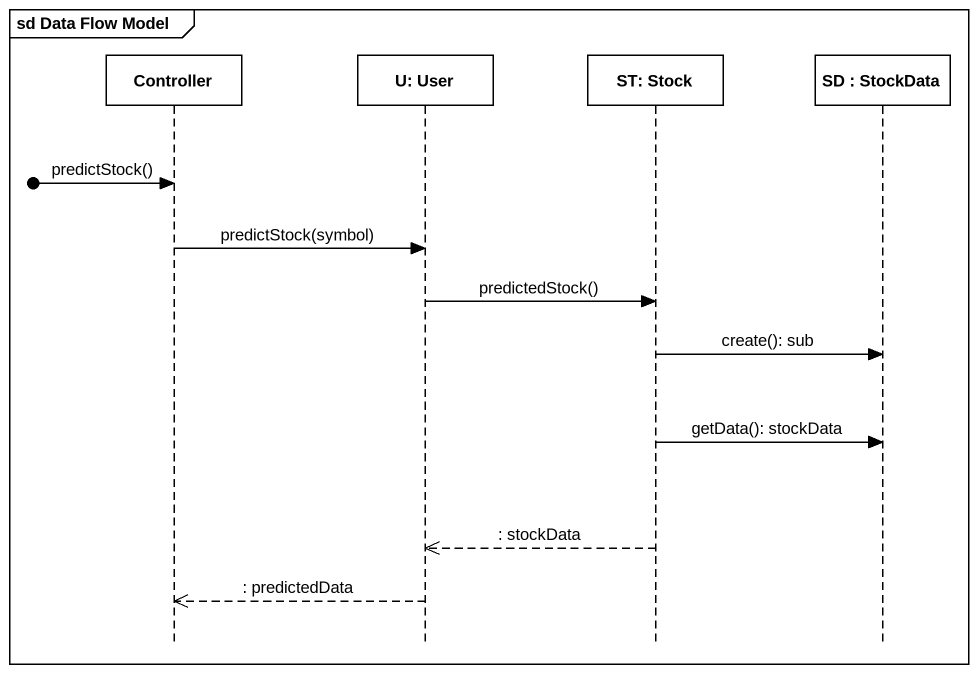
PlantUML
@startuml
mainframe sd Data Flow Model
hide footbox
participant Controller
participant "U: User" as U_User
participant "ST: Stock" as ST_Stock
participant "SD : StockData" as SD_StockData

[o-> Controller : predictStock()
Controller -> U_User : predictStock(symbol)
U_User -> ST_Stock : predictedStock()
ST_Stock -> SD_StockData : create(): sub
ST_Stock -> SD_StockData : getData(): stockData
ST_Stock -->> U_User : : stockData
U_User -->> Controller : : predictedData
@enduml
